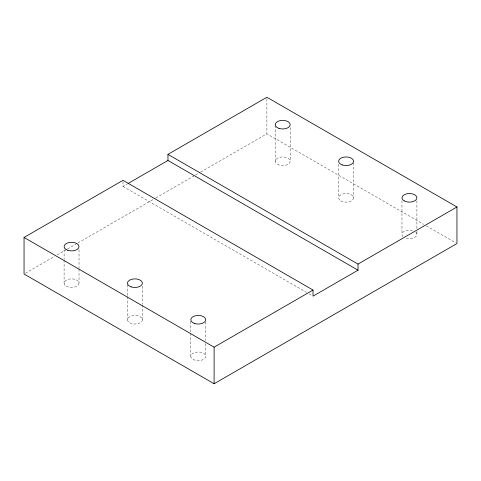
<?xml version="1.0" encoding="UTF-8"?>
<svg xmlns="http://www.w3.org/2000/svg" width="481" height="481" viewBox="0 0 481 481"><rect width="100%" height="100%" fill="white"/><g stroke="black" fill="none" stroke-linecap="round" stroke-linejoin="round"><path stroke-width="0.36" stroke-dasharray="2.4 1.8" d="M122.986 181.686L122.986 186.43L127.483 183.832M25.349 273.28L54.569 256.409M57.167 254.906L66.907 249.284M67.556 248.911L77.297 243.29M77.946 242.911L155.213 198.304M155.862 197.925L194.823 175.433M195.472 175.06L200.018 172.432M200.667 172.06L266.895 133.82L423.755 224.386M426.358 225.89L455.645 242.797M122.986 186.43L306.529 292.4M309.133 293.903L311.736 295.406M416.901 200.811L416.901 228.433M416.901 231.421L416.901 234.403M401.972 200.811L401.972 234.403M353.553 162.746L353.553 197.829M338.618 164.237L338.618 197.829M290.199 127.663L290.199 161.255A7.468 4.311 0 0 1 279.004 164.989A7.468 4.311 0 0 1 279.004 157.521A7.468 4.311 0 0 1 290.199 161.255M275.27 125.427L275.27 161.255M266.895 98.737L266.895 133.82M205.73 321.987L205.73 340.65M205.73 343.632L205.73 356.325A7.468 4.311 0 0 1 194.534 360.059A7.468 4.311 0 0 1 194.534 352.591A7.468 4.311 0 0 1 205.73 356.325M190.801 321.242L190.801 332.437M190.801 333.183L190.801 356.325M142.382 286.159L142.382 304.07M142.382 304.816L142.382 319.745M127.447 284.662L127.447 295.863M127.447 296.609L127.447 319.745M79.028 249.579L79.028 268.242M79.028 268.987L79.028 283.171M64.099 249.579L64.099 259.283M64.099 260.035L64.099 283.171M415.903 232.251A7.468 4.311 0 0 1 414.718 237.452A7.468 4.311 0 0 1 405.705 238.137M402.97 236.562A7.468 4.311 0 0 1 404.16 231.355A7.468 4.311 0 0 1 413.167 230.67M340.807 200.878A7.468 4.311 0 0 0 353.294 198.942A7.468 4.311 0 0 0 344.155 193.663A7.468 4.311 0 0 0 340.807 200.878M66.282 286.219A7.468 4.311 0 0 0 78.776 284.289A7.468 4.311 0 0 0 69.631 279.01A7.468 4.311 0 0 0 66.282 286.219M129.636 322.793A7.468 4.311 0 0 0 142.123 320.863A7.468 4.311 0 0 0 132.984 315.584A7.468 4.311 0 0 0 129.636 322.793"/><path stroke-width="0.72" d="M167.965 154.365L266.895 97.246L456.95 206.974L456.95 243.548L214.105 383.754L24.05 274.026L24.05 237.452L122.986 180.333L313.035 290.061L313.035 296.158L358.014 270.19L358.014 264.093L167.965 154.365L167.965 160.462L358.014 270.19M128.126 183.459L167.965 160.462M24.05 237.452L214.105 347.18L313.035 290.061M358.014 264.093L456.95 206.974M214.105 347.18L214.105 383.754M342.352 164.983A7.468 4.311 0 0 0 353.553 161.255A7.468 4.311 0 0 0 342.352 157.521A7.468 4.311 0 0 0 342.352 164.983M194.534 323.479A7.468 4.311 0 0 0 205.73 319.745A7.468 4.311 0 0 0 194.534 316.011A7.468 4.311 0 0 0 194.534 323.479M67.833 250.33A7.468 4.311 0 0 0 79.028 246.597A7.468 4.311 0 0 0 67.833 242.863A7.468 4.311 0 0 0 67.833 250.33M131.181 286.904A7.468 4.311 0 0 0 142.382 283.171A7.468 4.311 0 0 0 131.181 279.437A7.468 4.311 0 0 0 131.181 286.904M279.004 128.409A7.468 4.311 0 0 0 290.199 124.675A7.468 4.311 0 0 0 279.004 120.941A7.468 4.311 0 0 0 279.004 128.409M404.16 200.878A7.468 4.311 0 0 0 416.648 198.942A7.468 4.311 0 0 0 407.503 193.663A7.468 4.311 0 0 0 404.16 200.878"/></g></svg>
